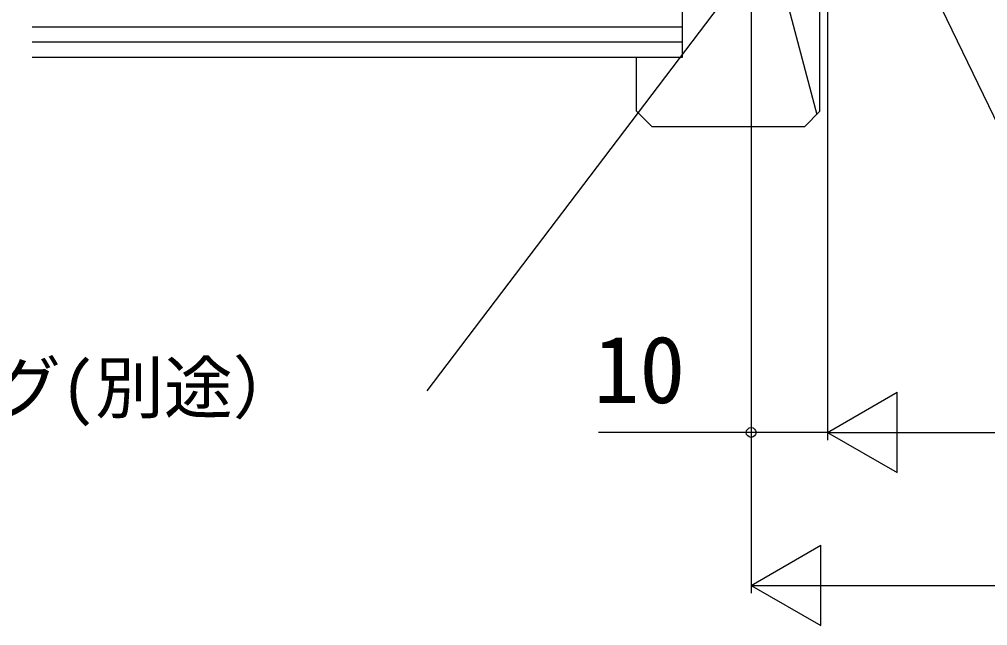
# Model space of a CAD drawing. Units: millimetres, scale not verified. Extents: x -525 to 525, y -783 to 779.
# Drawn here: x -344.4 to -217.8, y 36.8 to 116 of the extents above; entities that cross this region are included whole.
import ezdxf
from ezdxf.enums import TextEntityAlignment as Align

# ---------------------------------------------------------------- set-up
doc = ezdxf.new("R2010")
doc.units = ezdxf.units.MM
doc.header["$LTSCALE"] = 4
doc.layers.add('0-8_YKK_D', color=6, linetype='Continuous')
doc.layers.add('0-A_YSS_K', color=3, linetype='Continuous')
doc.styles.add('ＭＳ ゴシック', font='')
doc.styles.get('ＭＳ ゴシック').set_extended_font_data('MS Gothic')

msp = doc.modelspace()

# ---------------------------------------------------------------- linework, layer by layer
at = {"layer": '0-8_YKK_D'}
for p, q in [((-238.73, 200.842), (-238.73, 61.043)), ((-238.73, 196.442), (-238.73, 61.043)), ((-248.73, 193.943), (-248.73, 61.043)), ((-248.73, 193.943), (-248.73, 41.043)), ((-238.73, 62.043), (-229.637, 67.293)), ((-229.637, 56.793), (-229.637, 67.293)), ((-238.73, 62.043), (-229.637, 56.793)), ((-238.73, 62.043), (-220.544, 62.043)), ((-228.23, 62.043), (190.77, 62.043)), ((-248.73, 42.043), (-239.637, 47.293)), ((-239.637, 36.793), (-239.637, 47.293)), ((-248.73, 42.043), (-239.637, 36.793)), ((-248.73, 42.043), (-230.544, 42.043)), ((-238.23, 42.043), (200.77, 42.043))]:
    msp.add_line(p, q, dxfattribs=at)
for points in [[(-238.882, 136.337), (-240.424, 134.306), (-291.153, 67.496)], [(-227.231, 124.542), (-209.54, 87.98), (-179.745, 87.98)], [(-238.73, 62.043), (-248.73, 62.043), (-268.68, 62.043)]]:
    msp.add_lwpolyline(points, dxfattribs=at)
msp.add_circle((-248.73, 62.043), 0.637, dxfattribs=at)
at = {"layer": '0-A_YSS_K'}
for p, q in [((-263.73, 193.043), (-240.148, 103.625)), ((-239.73, 104.043), (-239.73, 193.043)), ((-257.73, 117.043), (-257.73, 111.043)), ((-257.73, 115.043), (-342.73, 115.043)), ((-257.73, 113.043), (-342.73, 113.043)), ((-257.73, 111.043), (-342.73, 111.043)), ((-263.73, 104.043), (-263.73, 111.043)), ((-263.73, 104.043), (-261.73, 102.043)), ((-239.73, 104.043), (-241.73, 102.043)), ((-261.73, 102.043), (-241.73, 102.043))]:
    msp.add_line(p, q, dxfattribs=at)

# ---------------------------------------------------------------- texts
at = {"layer": '0-8_YKK_D', "style": 'ＭＳ ゴシック'}
for s, height, p in [('10', 8.798, (-269.321, 63.243)), ('シーリング(別途）', 6.598, (-383.999, 62.628))]:
    msp.add_text(s, height=height, dxfattribs=at).set_placement(p, align=Align.BOTTOM_LEFT)

doc.saveas('drawing.dxf')
